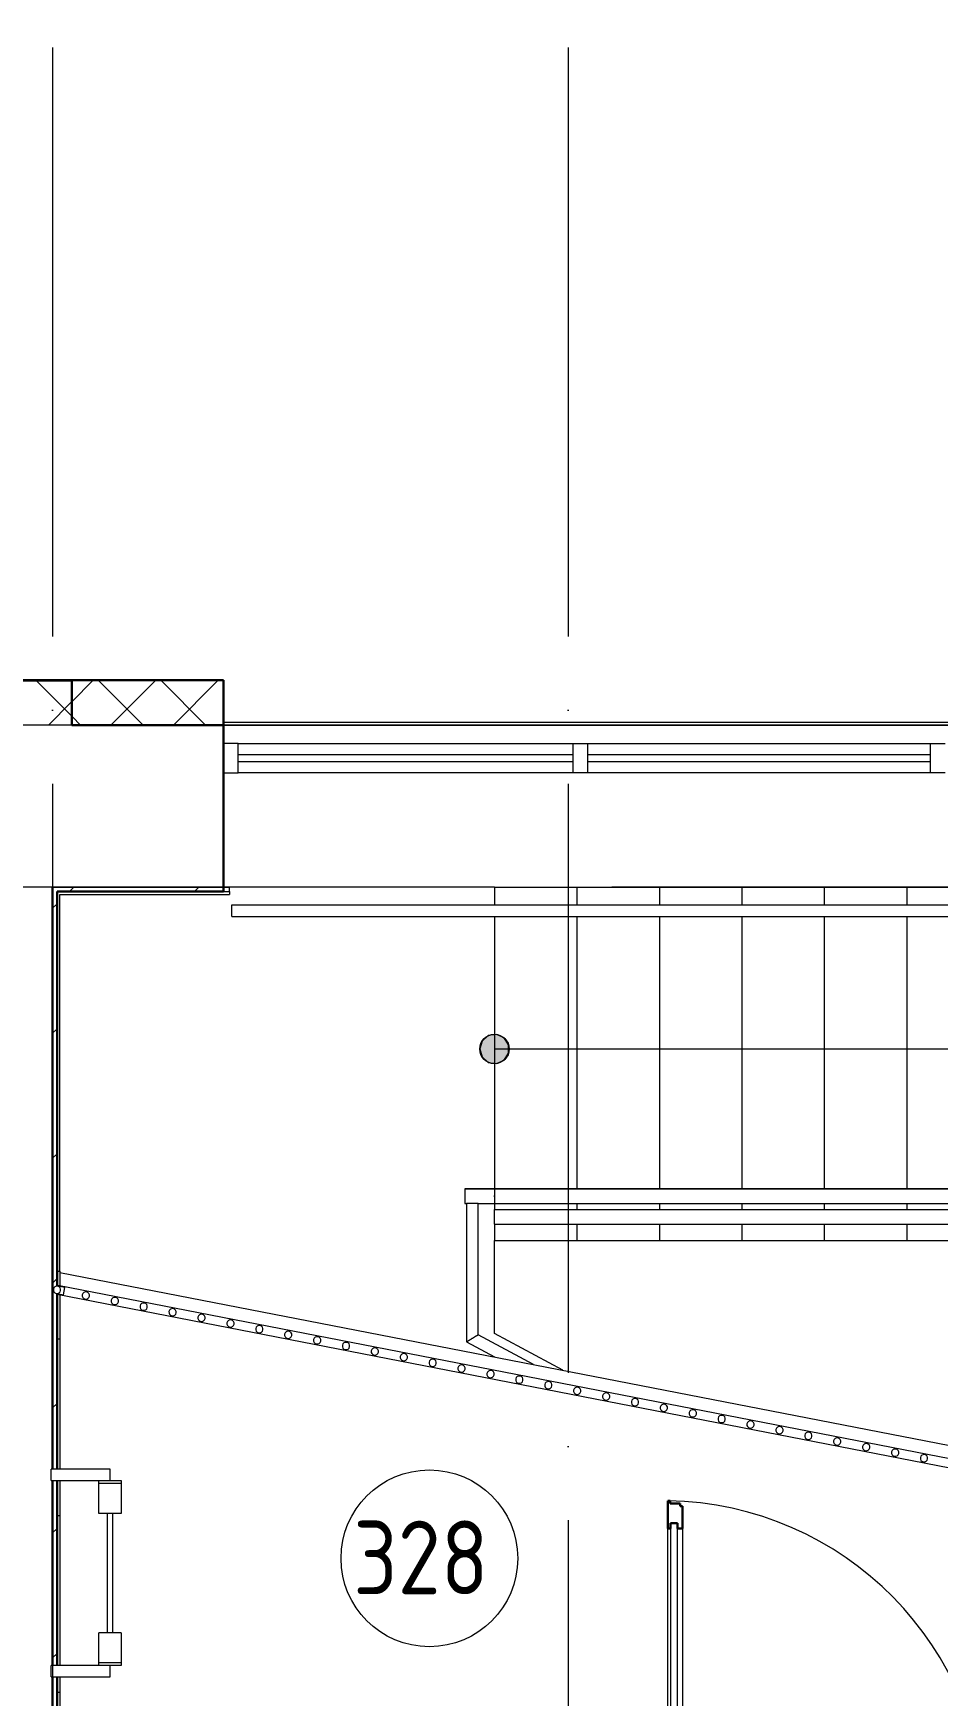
# Model space of a CAD drawing. Header units: millimetres. Extents: x -88595 to 880822, y -1054509 to -148035.
# Drawn here: x 414948 to 418018, y -238598 to -232953 of the extents above; entities that cross this region are included whole.
import ezdxf

# ---------------------------------------------------------------- set-up
doc = ezdxf.new("R2010")
doc.units = ezdxf.units.MM
doc.linetypes.add('ADSK_Линия сетки', pattern=[25, 20, -2.5, 0, -2.5])
for name, color, linetype, lineweight in [('Витраж', 7, 'Continuous', 9), ('Двери', 7, 'Continuous', 9), ('Лестницы', 7, 'Continuous', 9), ('Марки помещений', 7, 'Continuous', 20), ('Оборудование', 7, 'Continuous', 18), ('Ограждение', 7, 'Continuous', 9), ('Оси', 7, 'Continuous', 9), ('Панели витража', 7, 'Continuous', 9), ('Перекрытие', 7, 'Continuous', 18), ('Стены внутренние', 7, 'Continuous', 18), ('Стены наружные', 7, 'Continuous', 18), ('Стены штриховка', 7, 'Continuous', 9), ('Стрелки вверх', 7, 'Continuous', 18)]:
    doc.layers.add(name, color=color, linetype=linetype, lineweight=lineweight)
doc.layers.add('Двери открывание', color=7, linetype='Continuous', lineweight=9, true_color=0xc0c0c0)
doc.styles.add('GOST Common_2', font='GOST_Common.ttf', dxfattribs={"width": 0.9, "height": 350})

# ---------------------------------------------------------------- blocks, each defined once
blk = doc.blocks.new('Ограждение - 25-V19-План 3 этажа смеж копия 2')
at = {"layer": 'Ограждение', "lineweight": 18}
for p, q in [((12.5, 12.5), (-12.5, 12.5)), ((-12.5, 12.5), (-12.5, -12.5)), ((12.5, -9.6), (12.5, 12.5))]:
    blk.add_line(p, q, dxfattribs=at)
blk = doc.blocks.new('Ограждение - 25 мм-6146801-План 3 этажа смеж копия 2')
at = {"layer": 'Ограждение', "lineweight": 18}
for start, end in [(360, 180), (180, 360)]:
    blk.add_arc((0, 0), 12.5, start, end, dxfattribs=at)
blk = doc.blocks.new('3 этаж')
at = {"layer": 'Ограждение'}
h = blk.add_hatch(dxfattribs=at)
h.set_pattern_fill('FP_25', color=256, style=0, pattern_type=2)
h.set_pattern_definition([(0, (429479.9, 663813.6), (0, 600), []), (90, (429479.9, 663813.6), (-600, 4e-14), [])])
h.paths.add_polyline_path([(426908.9, 687388.9), (426918.9, 687398.9), (426918.9, 687892.1), (426908.9, 687892.1), (426908.9, 687686.3)])
h.paths.add_polyline_path([(426908.9, 687930.2), (426918.9, 687930.2), (426918.9, 688558.4), (426908.9, 688558.4), (426908.9, 687987.7)])
h.paths.add_polyline_path([(426908.9, 688596.5), (426918.9, 688596.5), (426918, 689189.1), (426908.9, 689190.8), (426908.9, 688891.9)])
h.paths.add_polyline_path([(426908.9, 689217.9), (426911.4, 689218.9), (426911.8, 689220.8), (426918.9, 689220.3), (426918.9, 689269.7), (426908.9, 689269.7), (426908.9, 689218.4)])
at = {"layer": 'Стрелки вверх'}
h = blk.add_hatch(color=256, dxfattribs=at)
edge = h.paths.add_edge_path()
edge.add_arc((428393.9, 690023.9), 50, 0, 360)
blk.add_hatch(color=256, dxfattribs=at).paths.add_polyline_path([(428401, 689974.4), (428426.6, 689986.1), (428441.9, 690009.8), (428441.9, 690037.9), (428426.6, 690061.6), (428401, 690073.4), (428373.1, 690069.3), (428351.8, 690050.9), (428343.9, 690023.9), (428351.8, 689996.8), (428373.1, 689978.4)])
at = {"layer": 'Витраж', "lineweight": 18}
for p, q in [((427524, 691061.4), (427474, 691061.4)), ((427474, 690961.4), (427474, 691061.4)), ((427524, 690961.4), (427524, 691061.4)), ((427474, 690961.4), (427524, 690961.4))]:
    blk.add_line(p, q, dxfattribs=at)
at = {"layer": 'Витраж'}
for p, q in [((427524, 691061.4), (428661.5, 691061.4)), ((428711.5, 691061.4), (429874, 691061.4)), ((428661.5, 690961.4), (427524, 690961.4)), ((429874, 690961.4), (428711.5, 690961.4))]:
    blk.add_line(p, q, dxfattribs=at)
at = {"layer": 'Витраж', "lineweight": 18, "extrusion": (0, 0, -1)}
for p, q in [((428661.5, 690961.4), (428661.5, 691061.4)), ((428661.5, 691061.4), (428711.5, 691061.4)), ((428711.5, 690961.4), (428711.5, 691061.4)), ((429874, 690961.4), (429874, 691061.4)), ((429874, 691061.4), (429924, 691061.4)), ((428711.5, 690961.4), (428661.5, 690961.4)), ((429924, 690961.4), (429874, 690961.4))]:
    blk.add_line(p, q, dxfattribs=at)
at = {"layer": 'Двери', "lineweight": 30}
for p, q in [((428982.9, 688489.9), (428990.9, 688489.9)), ((428982.9, 688395.9), (428982.9, 688489.9)), ((428990.9, 688489.9), (428990.9, 688480.9)), ((428990.9, 688480.9), (429024.9, 688480.9)), ((429024.9, 688480.9), (429024.9, 688471.9)), ((429024.9, 688471.9), (429032.9, 688471.9)), ((429032.9, 688471.9), (429032.9, 688395.9)), ((428991.9, 688413.9), (428991.9, 688395.9)), ((429015.9, 688413.9), (428991.9, 688413.9)), ((429015.9, 688395.9), (429015.9, 688413.9)), ((428991.9, 688395.9), (428982.9, 688395.9)), ((429032.9, 688395.9), (429015.9, 688395.9))]:
    blk.add_line(p, q, dxfattribs=at)
at = {"layer": 'Двери'}
for p, q in [((428991.9, 688413.9), (428991.9, 687467.9)), ((429015.9, 688413.9), (428991.9, 688413.9)), ((429015.9, 687467.9), (429015.9, 688413.9)), ((428982.9, 687485.9), (428982.9, 688395.9)), ((429032.9, 688395.9), (429032.9, 687485.9))]:
    blk.add_line(p, q, dxfattribs=at)
at = {"layer": 'Двери открывание'}
blk.add_arc((428964.9, 687391.9), 1098, 0, 89.0607, dxfattribs=at)
at = {"layer": 'Лестницы'}
for p, q in [((428393.9, 690573.9), (428393.9, 690513.9)), ((428393.9, 690573.9), (428673.9, 690573.9)), ((428393.9, 690573.9), (428393.9, 690513.9)), ((428673.9, 690573.9), (428953.9, 690573.9)), ((428673.9, 690573.9), (428673.9, 690513.9)), ((428673.9, 690573.9), (428673.9, 690513.9)), ((428953.9, 690573.9), (429233.9, 690573.9)), ((428953.9, 690573.9), (428953.9, 690513.9)), ((428953.9, 690573.9), (428953.9, 690513.9)), ((429233.9, 690573.9), (429513.9, 690573.9)), ((429233.9, 690573.9), (429233.9, 690513.9)), ((429233.9, 690573.9), (429233.9, 690513.9)), ((429513.9, 690573.9), (429793.9, 690573.9)), ((429513.9, 690573.9), (429513.9, 690513.9)), ((429513.9, 690573.9), (429513.9, 690513.9)), ((429793.9, 690573.9), (430073.9, 690573.9)), ((429793.9, 690573.9), (429793.9, 690513.9)), ((429793.9, 690573.9), (429793.9, 690513.9)), ((428393.9, 690473.9), (428393.9, 689548.9)), ((428393.9, 690473.9), (428393.9, 689548.9)), ((428673.9, 690473.9), (428673.9, 689548.9)), ((428673.9, 690473.9), (428673.9, 689548.9)), ((428953.9, 690473.9), (428953.9, 689548.9)), ((428953.9, 690473.9), (428953.9, 689548.9)), ((429233.9, 690473.9), (429233.9, 689548.9)), ((429233.9, 690473.9), (429233.9, 689548.9)), ((429513.9, 690473.9), (429513.9, 689548.9)), ((429513.9, 690473.9), (429513.9, 689548.9)), ((429793.9, 690473.9), (429793.9, 689548.9)), ((429793.9, 690473.9), (429793.9, 689548.9)), ((428393.9, 689498.9), (428393.9, 689478.9)), ((428393.9, 689498.9), (428393.9, 689478.9)), ((428673.9, 689498.9), (428673.9, 689478.9)), ((428673.9, 689498.9), (428673.9, 689478.9)), ((428953.9, 689498.9), (428953.9, 689478.9)), ((428953.9, 689498.9), (428953.9, 689478.9)), ((429233.9, 689498.9), (429233.9, 689478.9)), ((429233.9, 689498.9), (429233.9, 689478.9)), ((429513.9, 689498.9), (429513.9, 689478.9)), ((429513.9, 689498.9), (429513.9, 689478.9)), ((429793.9, 689498.9), (429793.9, 689478.9)), ((429793.9, 689498.9), (429793.9, 689478.9)), ((428393.9, 689428.9), (428393.9, 689373.9)), ((428393.9, 689428.9), (428393.9, 689373.9)), ((428673.9, 689428.9), (428673.9, 689373.9)), ((428673.9, 689428.9), (428673.9, 689373.9)), ((428953.9, 689428.9), (428953.9, 689373.9)), ((428953.9, 689428.9), (428953.9, 689373.9)), ((429233.9, 689428.9), (429233.9, 689373.9)), ((429233.9, 689428.9), (429233.9, 689373.9)), ((429513.9, 689428.9), (429513.9, 689373.9)), ((429513.9, 689428.9), (429513.9, 689373.9)), ((429793.9, 689428.9), (429793.9, 689373.9)), ((429793.9, 689428.9), (429793.9, 689373.9)), ((428393.9, 689373.9), (428673.9, 689373.9)), ((428673.9, 689373.9), (428953.9, 689373.9)), ((428953.9, 689373.9), (429233.9, 689373.9)), ((429233.9, 689373.9), (429513.9, 689373.9)), ((429513.9, 689373.9), (429793.9, 689373.9)), ((429793.9, 689373.9), (430073.9, 689373.9))]:
    blk.add_line(p, q, dxfattribs=at)
at = {"layer": 'Марки помещений'}
blk.add_circle((428173, 688294.2), 300, dxfattribs=at)
at = {"layer": 'Оборудование'}
for p, q in [((427088.9, 688596.5), (426888.7, 688596.5)), ((426888.7, 688558.4), (426888.7, 688596.5)), ((427088.9, 688558.4), (427088.9, 688596.5)), ((426888.7, 688558.4), (427050.8, 688558.4)), ((427050.8, 688548.4), (427050.8, 688558.4)), ((427050.8, 688558.4), (427127, 688558.4)), ((427050.8, 688446.8), (427050.8, 688548.4)), ((427127, 688548.4), (427050.8, 688548.4)), ((427127, 688558.4), (427127, 688548.4)), ((427127, 688548.4), (427127, 688446.8)), ((427127, 688446.8), (427050.8, 688446.8)), ((427078.9, 688446.8), (427078.9, 688041.8)), ((427098.9, 688041.8), (427098.9, 688446.8)), ((427050.8, 687940.2), (427050.8, 688041.8)), ((427127, 688041.8), (427050.8, 688041.8)), ((427127, 688041.8), (427127, 687940.2)), ((427050.8, 687930.2), (426888.7, 687930.2)), ((426888.7, 687892.1), (426888.7, 687930.2)), ((427050.8, 687930.2), (427050.8, 687940.2)), ((427050.8, 687940.2), (427127, 687940.2)), ((427127, 687930.2), (427050.8, 687930.2)), ((427088.9, 687892.1), (427088.9, 687930.2)), ((427127, 687940.2), (427127, 687930.2)), ((426888.7, 687892.1), (427088.9, 687892.1))]:
    blk.add_line(p, q, dxfattribs=at)
at = {"layer": 'Ограждение'}
for p, q in [((427474, 690558.9), (427493.9, 690558.9)), ((427493.9, 690558.9), (427493.9, 690548.9)), ((426918.9, 690548.9), (427493.9, 690548.9)), ((426918.9, 689269.7), (426918.9, 690548.9)), ((427502.9, 690513.9), (427928, 690513.9)), ((427502.9, 690473.9), (427502.9, 690513.9)), ((427928, 690513.9), (428113.9, 690513.9)), ((428113.9, 690513.9), (431753.9, 690513.9)), ((427502.9, 690473.9), (427928, 690473.9)), ((427928, 690473.9), (428113.9, 690473.9)), ((428113.9, 690473.9), (431753.9, 690473.9)), ((428393.9, 689548.9), (428293.9, 689548.9)), ((428293.9, 689548.9), (428293.9, 689498.9)), ((428293.9, 689548.9), (428393.9, 689548.9)), ((431761.7, 689548.9), (428393.9, 689548.9)), ((428393.9, 689548.9), (428393.9, 689498.9)), ((428393.9, 689548.9), (431753.9, 689548.9)), ((428293.9, 689526.2), (428293.9, 689521.5)), ((428293.9, 689498.9), (428298.9, 689498.9)), ((428293.9, 689498.9), (428298.9, 689498.9)), ((428298.9, 689498.9), (428298.9, 689029)), ((428338.9, 689498.9), (428298.9, 689498.9)), ((428338.9, 689053), (428338.9, 689498.9)), ((428338.9, 689498.9), (428393.9, 689498.9)), ((428338.9, 689498.9), (428393.9, 689498.9)), ((428393.9, 689498.9), (431761.7, 689498.9)), ((428393.9, 689498.9), (431753.9, 689498.9)), ((428393.9, 689478.9), (431753.9, 689478.9)), ((428393.9, 689428.9), (428393.9, 689478.9)), ((428393.9, 689428.9), (431753.9, 689428.9)), ((426908.9, 689269.7), (426918.9, 689269.7)), ((426918.9, 689269.7), (426918.9, 689219.4)), ((426911.8, 689220.8), (426911.4, 689218.9)), ((431423.4, 688343.9), (426911.8, 689220.8)), ((426908.9, 689190.8), (431420.5, 688313.9)), ((426918.9, 689188.9), (426918.9, 688596.5)), ((428298.9, 689029), (428393.9, 688978.1)), ((428526.7, 688952.3), (428338.9, 689053)), ((426918.9, 688558.5), (426918.9, 687930.2)), ((426918.9, 687892.2), (426918.9, 687398.9))]:
    blk.add_line(p, q, dxfattribs=at)
at = {"layer": 'Ограждение', "flags": 128}
blk.add_lwpolyline([(428393.9, 689521.9), (428393.9, 689523.9), (428393.9, 689525.8)], dxfattribs=at)
at = {"layer": 'Ограждение'}
blk.add_open_spline([(428338.9, 689053), (428338.9, 689053), (428338.4, 689052.7), (428336.8, 689051.7), (428334.8, 689050.5), (428333.1, 689049.5), (428331.1, 689048.3), (428328.9, 689047), (428326.6, 689045.6), (428324.1, 689044.1), (428321.5, 689042.6), (428318.9, 689041), (428316.3, 689039.4), (428313.7, 689037.9), (428311.2, 689036.4), (428308.9, 689035), (428306.7, 689033.7), (428304.7, 689032.5), (428303, 689031.5), (428301, 689030.3), (428299.4, 689029.3), (428298.9, 689029), (428298.9, 689029)], degree=3, knots=[0, 0, 0, 0, 0.083333, 0.166667, 0.208333, 0.25, 0.291667, 0.333333, 0.375, 0.416667, 0.458333, 0.5, 0.541667, 0.583333, 0.625, 0.666667, 0.708333, 0.75, 0.791667, 0.833333, 0.916667, 1, 1, 1, 1], dxfattribs=at)
at = {"layer": 'Оси', "linetype": 'ADSK_Линия сетки', "ltscale": 100}
for p, q in [((426893.9, 695924.5), (426893.9, 629947.7)), ((428643.9, 695924.5), (428643.9, 629947.7)), ((460793.9, 690573.9), (389071.6, 690573.9))]:
    blk.add_line(p, q, dxfattribs=at)
at = {"layer": 'Панели витража', "lineweight": 18}
for p, q in [((427524, 691023.9), (428661.5, 691023.9)), ((427524, 690998.9), (427524, 691023.9)), ((428661.5, 690998.9), (428661.5, 691023.9)), ((428711.5, 691023.9), (429874, 691023.9)), ((428711.5, 690998.9), (428711.5, 691023.9)), ((429874, 690998.9), (429874, 691023.9)), ((428661.5, 690998.9), (427524, 690998.9)), ((429874, 690998.9), (428711.5, 690998.9))]:
    blk.add_line(p, q, dxfattribs=at)
at = {"layer": 'Перекрытие', "color": 49, "true_color": 0x464646}
for p, q in [((428393.9, 690573.9), (427493.9, 690573.9)), ((428393.9, 689057.5), (428393.9, 689373.9)), ((426918.9, 689264.8), (431502.4, 688373.9)), ((428626.3, 688932.9), (428393.9, 689057.5))]:
    blk.add_line(p, q, dxfattribs=at)
at = {"layer": 'Стены внутренние', "lineweight": 30}
for p, q in [((427474, 691275.9), (425243.9, 691275.9)), ((427474, 690573.9), (427474, 691275.9)), ((427474, 691123.9), (426958.9, 691123.9)), ((426893.9, 690573.9), (426893.9, 688596.5)), ((426893.9, 688558.4), (426893.9, 687930.2))]:
    blk.add_line(p, q, dxfattribs=at)
at = {"layer": 'Стены внутренние', "linetype": 'Continuous', "lineweight": 9}
for p, q in [((426956.9, 691156), (426839.1, 691273.9)), ((426956.9, 691245.6), (426958.9, 691245.6)), ((426958.9, 691245.6), (426960.9, 691245.6)), ((426960.9, 691205.2), (427029.5, 691273.9)), ((427201.2, 691123.9), (427051.2, 691273.9)), ((427091.7, 691123.9), (427241.7, 691273.9)), ((427413.3, 691123.9), (427263.3, 691273.9)), ((427303.8, 691123.9), (427453.8, 691273.9)), ((427442.2, 691275.9), (427441, 691273.9)), ((426879.5, 691123.9), (426956.9, 691201.2)), ((426989.1, 691123.9), (426960.9, 691152))]:
    blk.add_line(p, q, dxfattribs=at)
at = {"layer": 'Стены внутренние'}
for p, q in [((426958.9, 691123.9), (425243.9, 691123.9)), ((427474, 691123.9), (434638.9, 691123.9)), ((426893.9, 690573.9), (427474, 690573.9))]:
    blk.add_line(p, q, dxfattribs=at)
at = {"layer": 'Стены наружные'}
for p, q in [((427474, 691133.9), (432284, 691133.9)), ((432284, 691123.9), (427474, 691123.9)), ((427474, 690573.9), (427493.9, 690573.9)), ((427493.9, 690558.9), (427493.9, 690573.9))]:
    blk.add_line(p, q, dxfattribs=at)
at = {"layer": 'Стены наружные', "lineweight": 30}
for p, q in [((426908.9, 690558.9), (427474, 690558.9)), ((426908.9, 690558.9), (426908.9, 689217.9)), ((427474, 690558.9), (427474, 690573.9)), ((426908.9, 689193.3), (426908.9, 688596.5)), ((426908.9, 688558.5), (426908.9, 687930.2)), ((426893.9, 687253.9), (426893.9, 687892.1)), ((426908.9, 687892.2), (426908.9, 687388.9))]:
    blk.add_line(p, q, dxfattribs=at)
at = {"layer": 'Стены наружные', "linetype": 'Continuous', "lineweight": 9}
for p, q in [((426950.9, 690558.9), (426965.9, 690573.9)), ((427375.2, 690558.9), (427390.2, 690573.9)), ((426893.9, 690501.8), (426908.9, 690516.8)), ((426893.9, 690077.6), (426908.9, 690092.6)), ((426893.9, 689653.3), (426908.9, 689668.3)), ((426893.9, 689229), (426908.9, 689244)), ((426893.9, 688804.8), (426908.9, 688819.8)), ((426893.9, 688380.5), (426908.9, 688395.5)), ((426893.9, 687956.3), (426908.9, 687971.3))]:
    blk.add_line(p, q, dxfattribs=at)
at = {"layer": 'Стены штриховка'}
for p, q in [((425245.9, 691273.9), (426956.9, 691273.9)), ((426956.9, 691273.9), (426956.9, 691123.9)), ((426958.9, 691123.9), (426958.9, 691275.9)), ((427474, 691273.9), (426960.9, 691273.9)), ((426960.9, 691123.9), (426960.9, 691273.9))]:
    blk.add_line(p, q, dxfattribs=at)
at = {"layer": 'Стрелки вверх'}
for p, q in [((428351.8, 690050.9), (428343.9, 690023.9)), ((428373.1, 690069.3), (428351.8, 690050.9)), ((428401, 690073.4), (428373.1, 690069.3)), ((428426.6, 690061.6), (428401, 690073.4)), ((428441.9, 690037.9), (428426.6, 690061.6)), ((428343.9, 690023.9), (428351.8, 689996.8)), ((428351.8, 689996.8), (428373.1, 689978.4)), ((428393.9, 690023.9), (428673.9, 690023.9)), ((428401, 689974.4), (428426.6, 689986.1)), ((428426.6, 689986.1), (428441.9, 690009.8)), ((428441.9, 690009.8), (428441.9, 690037.9)), ((428673.9, 690023.9), (428953.9, 690023.9)), ((428953.9, 690023.9), (429233.9, 690023.9)), ((429233.9, 690023.9), (429513.9, 690023.9)), ((429513.9, 690023.9), (429793.9, 690023.9)), ((429793.9, 690023.9), (430073.9, 690023.9)), ((428373.1, 689978.4), (428401, 689974.4))]:
    blk.add_line(p, q, dxfattribs=at)
blk.add_circle((428393.9, 690023.9), 50, dxfattribs=at)
at = {"rotation": 258.9999999999999}
for name, p in [('Ограждение - 25 мм-6146801-План 3 этажа смеж копия 2', (426908.9, 689206.1)), ('Ограждение - 25-V19-План 3 этажа смеж копия 2', (426921.2, 689203.7)), ('Ограждение - 25 мм-6146801-План 3 этажа смеж копия 2', (427007, 689187)), ('Ограждение - 25 мм-6146801-План 3 этажа смеж копия 2', (427105.1, 689168)), ('Ограждение - 25 мм-6146801-План 3 этажа смеж копия 2', (427203.2, 689148.9)), ('Ограждение - 25 мм-6146801-План 3 этажа смеж копия 2', (427301.3, 689129.8)), ('Ограждение - 25 мм-6146801-План 3 этажа смеж копия 2', (427399.4, 689110.7)), ('Ограждение - 25 мм-6146801-План 3 этажа смеж копия 2', (427497.6, 689091.7)), ('Ограждение - 25 мм-6146801-План 3 этажа смеж копия 2', (427595.7, 689072.6)), ('Ограждение - 25 мм-6146801-План 3 этажа смеж копия 2', (427693.8, 689053.5)), ('Ограждение - 25 мм-6146801-План 3 этажа смеж копия 2', (427791.9, 689034.5)), ('Ограждение - 25 мм-6146801-План 3 этажа смеж копия 2', (427890, 689015.4)), ('Ограждение - 25 мм-6146801-План 3 этажа смеж копия 2', (427988.1, 688996.3)), ('Ограждение - 25 мм-6146801-План 3 этажа смеж копия 2', (428086.2, 688977.3)), ('Ограждение - 25 мм-6146801-План 3 этажа смеж копия 2', (428184.3, 688958.2)), ('Ограждение - 25 мм-6146801-План 3 этажа смеж копия 2', (428282.4, 688939.1)), ('Ограждение - 25 мм-6146801-План 3 этажа смеж копия 2', (428380.5, 688920)), ('Ограждение - 25 мм-6146801-План 3 этажа смеж копия 2', (428478.6, 688901)), ('Ограждение - 25 мм-6146801-План 3 этажа смеж копия 2', (428576.8, 688881.9)), ('Ограждение - 25 мм-6146801-План 3 этажа смеж копия 2', (428674.9, 688862.8)), ('Ограждение - 25 мм-6146801-План 3 этажа смеж копия 2', (428773, 688843.8)), ('Ограждение - 25 мм-6146801-План 3 этажа смеж копия 2', (428871.1, 688824.7)), ('Ограждение - 25 мм-6146801-План 3 этажа смеж копия 2', (428969.2, 688805.6)), ('Ограждение - 25 мм-6146801-План 3 этажа смеж копия 2', (429067.3, 688786.6)), ('Ограждение - 25 мм-6146801-План 3 этажа смеж копия 2', (429165.4, 688767.5)), ('Ограждение - 25 мм-6146801-План 3 этажа смеж копия 2', (429263.5, 688748.4)), ('Ограждение - 25 мм-6146801-План 3 этажа смеж копия 2', (429361.6, 688729.3)), ('Ограждение - 25 мм-6146801-План 3 этажа смеж копия 2', (429459.7, 688710.3)), ('Ограждение - 25 мм-6146801-План 3 этажа смеж копия 2', (429557.8, 688691.2)), ('Ограждение - 25 мм-6146801-План 3 этажа смеж копия 2', (429655.9, 688672.1)), ('Ограждение - 25 мм-6146801-План 3 этажа смеж копия 2', (429754.1, 688653.1)), ('Ограждение - 25 мм-6146801-План 3 этажа смеж копия 2', (429852.2, 688634))]:
    blk.add_blockref(name, p, dxfattribs=at)
at = {"layer": 'Марки помещений', "style": 'GOST Common_2', "width": 0.9}
blk.add_text('328', height=250, dxfattribs=at).set_placement((427914.3, 688172))

msp = doc.modelspace()

# ---------------------------------------------------------------- block references
at = {"layer": 'Оборудование', "color": 5, "true_color": 0x0000ff}
msp.add_blockref('3 этаж', (-11880.6, -926425.8), dxfattribs=at)

doc.saveas('drawing.dxf')
